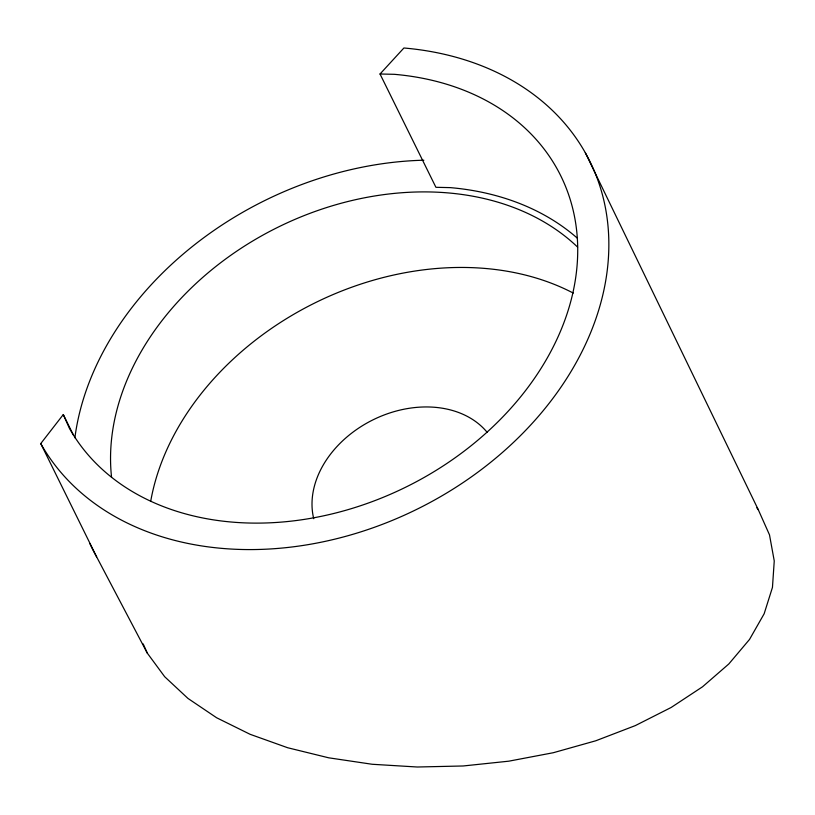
<?xml version="1.0" encoding="UTF-8"?>
<svg xmlns="http://www.w3.org/2000/svg" width="815" height="815" viewBox="0 0 815 815"><rect width="100%" height="100%" fill="white"/><g stroke="black" fill="none" stroke-linecap="round" stroke-linejoin="round"><path stroke-width="1.22" d="M585.323 152.731L758.307 509.762L769.503 534.874L774.25 560.934L772.457 587.401L764.154 613.756L749.515 639.449L728.824 663.96L702.53 686.79L671.142 707.481L635.313 725.605L595.765 740.784L553.303 752.724L508.805 761.179L463.165 765.978L417.3 767.007L372.17 764.266L328.679 757.807L287.715 747.752L250.113 734.305L216.627 717.76L187.959 698.424L164.681 676.715L147.26 653.07L96.649 556.889L40.75 443.584L63.285 414.56L73.35 434.955M577.305 238.153A276.295 210.484 -26.3 0 0 450.237 187.623L435.923 187.307L380.024 74.002L403.904 47.993A308.804 235.25 -26.3 0 1 531.39 424.228A308.804 235.25 -26.3 0 1 40.75 443.584M380.024 74.002L394.338 74.318A276.295 210.484 -26.3 0 1 508.407 410.954A276.295 210.484 -26.3 0 1 69.407 428.272L63.285 414.56M756.85 507.796L758.307 509.762M143.196 643.932L147.26 653.07M96.649 556.889A308.804 235.25 -26.3 0 1 89.864 543.595M74.888 437.767A308.804 235.25 -26.3 0 1 423.841 160.209M313.734 518.707A98.33 74.909 -26.3 0 1 372.659 420.01A98.33 74.909 -26.3 0 1 487.197 432.378M111.563 477.274A269.714 205.472 -26.3 0 1 277.905 227.253A269.714 205.472 -26.3 0 1 577.621 247.118M150.765 500.96A269.714 205.472 -26.3 0 1 315.639 302.559A269.714 205.472 -26.3 0 1 573.281 293.084"/></g></svg>
